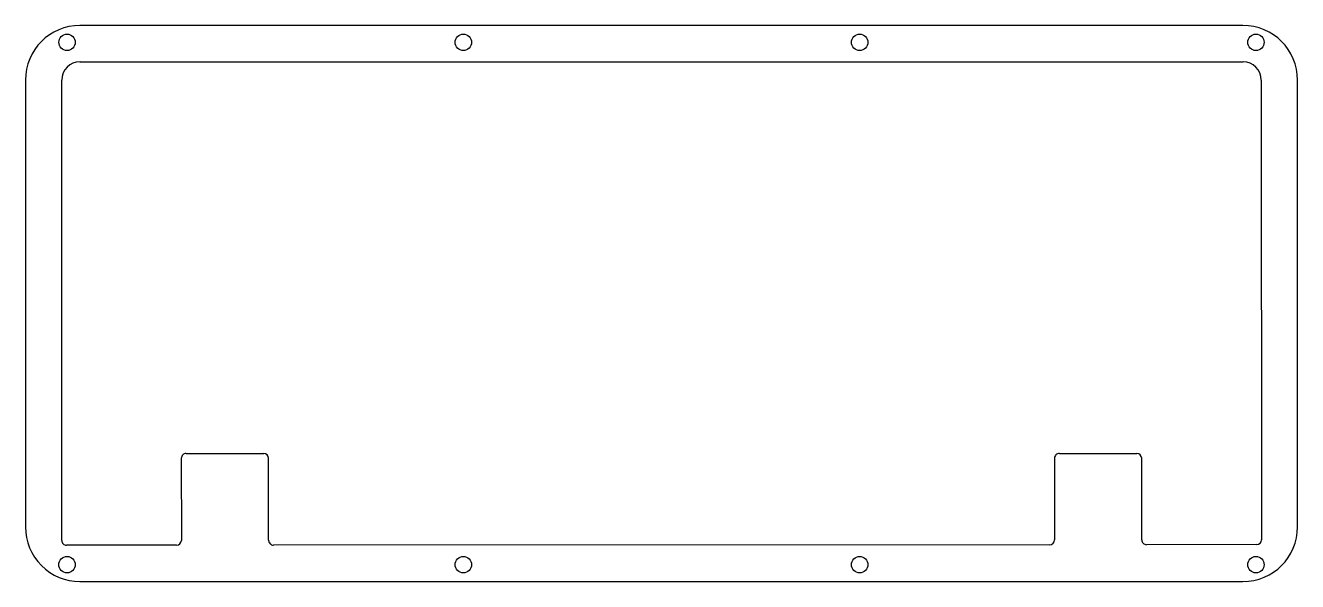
# Model space of a CAD drawing. Header units: millimetres. Extents: x 7 to 271, y 7 to 122.
import ezdxf

# ---------------------------------------------------------------- set-up
doc = ezdxf.new("R2010")
doc.units = ezdxf.units.MM

msp = doc.modelspace()

# ---------------------------------------------------------------- linework, layer by layer
at = {"color": 0}
for p, q in [((259.23, 122.47), (18.2, 122.48)), ((18.2, 114.95), (259.24, 114.95)), ((6.89, 111.17), (6.89, 18.58)), ((14.42, 15.8), (14.42, 111.17)), ((263.02, 111.17), (263.07, 15.92)), ((270.54, 18.58), (270.55, 111.17)), ((39.2, 32.8), (39.21, 15.81)), ((57.29, 15.82), (57.28, 32.8)), ((220.18, 32.8), (220.18, 15.9)), ((238.25, 15.91), (238.24, 32.8)), ((38.21, 14.81), (15.42, 14.8)), ((219.18, 14.9), (58.29, 14.82)), ((262.07, 14.92), (239.25, 14.91)), ((18.2, 7.27), (259.23, 7.27))]:
    msp.add_line(p, q, dxfattribs=at)
at = {"linetype": 'Continuous'}
for p, q in [((40.2, 33.8), (56.28, 33.8)), ((221.18, 33.8), (237.24, 33.8))]:
    msp.add_line(p, q, dxfattribs=at)
at = {"color": 0}
msp.add_circle((15.52, 118.98), 1.7, dxfattribs=at)
at = {"linetype": 'Continuous'}
for centre in [(97.65, 118.98), (179.79, 118.98), (261.92, 118.98), (15.51, 10.77), (97.65, 10.77), (179.79, 10.77), (261.92, 10.77)]:
    msp.add_circle(centre, 1.7, dxfattribs=at)
at = {"color": 0}
for centre, radius, start, end in [((18.2, 111.17), 11.31, 90.0157, 179.9833), ((259.24, 111.17), 11.31, 0.0157, 90.0157), ((18.2, 111.17), 3.78, 89.9714, 179.9714), ((259.24, 111.17), 3.78, 0.0276, 89.9714), ((18.2, 18.58), 11.31, 179.9833, 269.9839), ((259.24, 18.58), 11.31, 269.9839, 359.9833), ((219.18, 15.9), 1, 270.0276, 0.0276), ((239.25, 15.91), 1, 180.0276, 270.0276), ((262.07, 15.92), 1, 270.0276, 0.0276), ((15.42, 15.8), 1, 179.9995, 270.0276), ((38.21, 15.81), 1, 270.0276, 0.0276), ((58.29, 15.82), 1, 180.0276, 270.0276)]:
    msp.add_arc(centre, radius, start, end, dxfattribs=at)
at = {"linetype": 'Continuous'}
for centre, start, end in [((40.2, 32.8), 90, 180.0276), ((56.28, 32.8), 0.0276, 90), ((221.18, 32.8), 90, 180.0276), ((237.24, 32.8), 0.0276, 90)]:
    msp.add_arc(centre, 1, start, end, dxfattribs=at)

doc.saveas('drawing.dxf')
